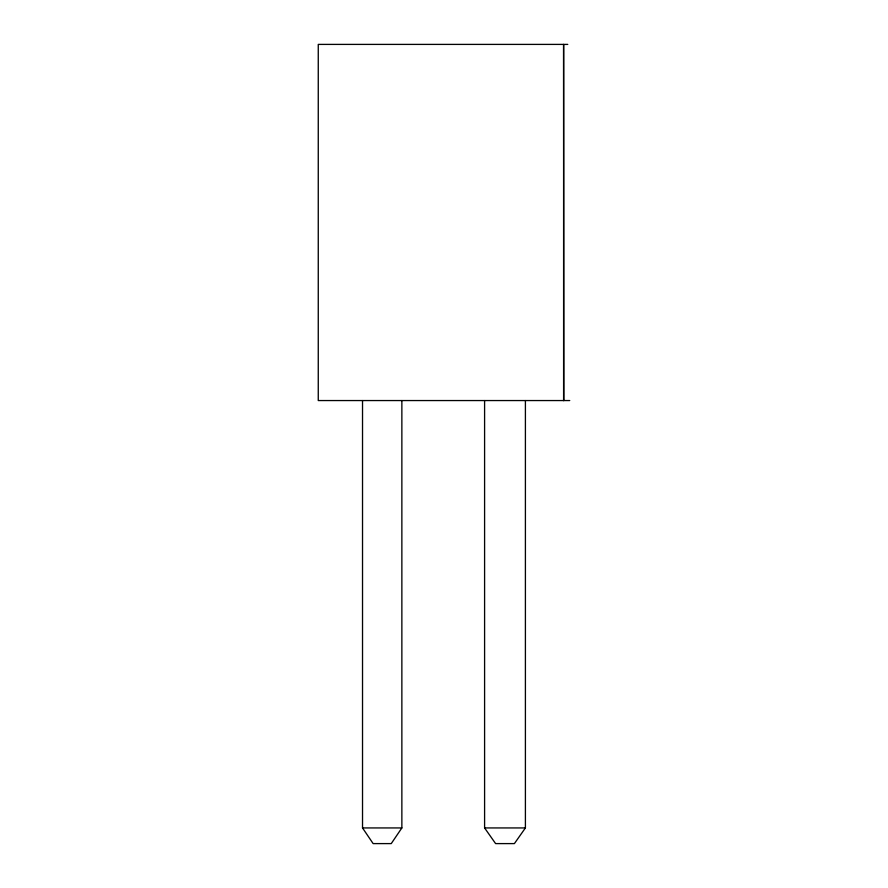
<?xml version="1.0" encoding="UTF-8"?>
<svg xmlns="http://www.w3.org/2000/svg" width="888" height="888" viewBox="0 0 888 888"><rect width="100%" height="100%" fill="white"/><g stroke="black" fill="none" stroke-linecap="round" stroke-linejoin="round"><path stroke-width="1.33" d="M401.864 400.555L401.864 827.938L391.253 843.6L373.138 843.6L362.526 827.938L362.526 400.555M525.407 400.555L525.407 827.938L514.396 843.6L495.604 843.6L484.593 827.938L484.593 400.555M567.765 44.4L318.259 44.4L318.259 400.555L569.741 400.555M362.526 827.938L401.864 827.938M484.593 827.938L525.407 827.938M563.791 400.555L563.603 44.4L563.603 400.555"/></g></svg>
